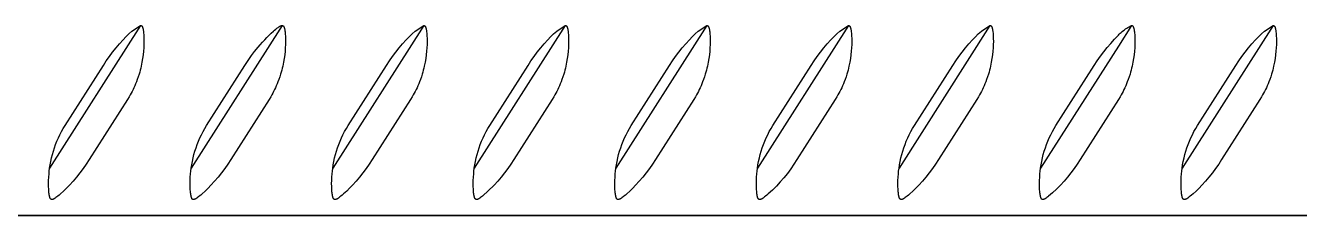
# Model space of a CAD drawing. Header units: millimetres. Extents: x -8 to 1608, y -703 to 404.
# Drawn here: x 495.1 to 594.1, y 185 to 199.8 of the extents above; entities that cross this region are included whole.
import ezdxf

# ---------------------------------------------------------------- set-up
doc = ezdxf.new("R2010")
doc.units = ezdxf.units.MM
doc.layers.add('Blocks', color=7, linetype='Continuous')
doc.layers.add('Blocks$Inner', color=7, linetype='Continuous', lineweight=25, true_color=0x007f00)
doc.layers.add('Blocks$Outline', color=7, linetype='Continuous', lineweight=35, true_color=0xff3f3f)

# ---------------------------------------------------------------- blocks, each defined once
blk = doc.blocks.new('Rebar Coffee Table Front')
at = {"layer": 'Blocks$Inner'}
for points in [[(504.034, 199.774), (504.038, 199.774), (504.042, 199.774), (504.046, 199.774), (504.05, 199.774), (504.054, 199.773), (504.058, 199.773), (504.061, 199.772), (504.065, 199.772), (504.069, 199.771), (504.072, 199.77), (504.076, 199.769), (504.08, 199.768), (504.083, 199.767), (504.087, 199.765), (504.09, 199.764), (504.093, 199.762), (504.095, 199.762), (504.097, 199.761), (504.1, 199.759), (504.104, 199.757), (504.107, 199.755), (504.11, 199.753), (504.113, 199.75), (504.116, 199.748), (504.119, 199.746), (504.122, 199.743), (504.125, 199.74), (504.128, 199.738), (504.131, 199.735), (504.133, 199.732), (504.136, 199.729), (504.138, 199.726), (504.141, 199.723), (504.144, 199.719), (504.147, 199.715), (504.15, 199.711), (504.153, 199.707), (504.156, 199.703), (504.158, 199.699), (504.161, 199.695), (504.163, 199.69), (504.168, 199.682), (504.173, 199.673), (504.177, 199.664), (504.181, 199.654), (504.186, 199.642), (504.191, 199.629), (504.196, 199.616), (504.2, 199.603), (504.208, 199.577), (504.215, 199.55), (504.226, 199.507), (504.235, 199.462), (504.243, 199.417), (504.25, 199.371), (504.263, 199.278), (504.273, 199.183), (504.282, 199.08), (504.289, 198.975), (504.297, 198.757), (504.299, 198.53), (504.294, 198.294), (504.282, 198.04), (504.262, 197.774), (504.232, 197.492), (504.193, 197.212), (504.142, 196.913), (504.081, 196.616), (504.045, 196.461), (504.006, 196.307), (503.964, 196.154), (503.919, 196.001), (503.852, 195.788), (503.778, 195.577), (503.707, 195.387), (503.646, 195.237), (503.583, 195.088), (503.516, 194.941), (503.446, 194.795), (503.376, 194.655), (503.303, 194.517), (503.227, 194.38), (503.148, 194.245), (503.015, 194.029), (500.04, 189.358), (499.81, 189.006), (499.57, 188.662), (499.318, 188.325), (499.057, 187.996), (498.786, 187.675), (498.504, 187.362), (498.282, 187.131), (498.052, 186.907), (497.814, 186.69), (497.706, 186.597), (497.595, 186.507), (497.528, 186.456), (497.46, 186.406), (497.406, 186.369), (497.379, 186.351), (497.351, 186.334), (497.328, 186.321), (497.305, 186.308), (497.281, 186.296), (497.269, 186.29), (497.257, 186.285), (497.248, 186.281), (497.239, 186.277), (497.23, 186.273), (497.22, 186.27), (497.211, 186.267), (497.202, 186.264), (497.192, 186.262), (497.187, 186.261), (497.182, 186.26), (497.175, 186.258), (497.168, 186.257), (497.164, 186.257), (497.16, 186.256), (497.156, 186.256), (497.153, 186.256), (497.149, 186.256), (497.145, 186.256), (497.141, 186.256), (497.138, 186.256), (497.134, 186.256), (497.13, 186.256), (497.126, 186.257), (497.123, 186.257), (497.119, 186.258), (497.116, 186.258), (497.113, 186.259), (497.11, 186.26), (497.107, 186.261), (497.103, 186.262), (497.1, 186.263), (497.097, 186.264), (497.094, 186.265), (497.091, 186.267), (497.088, 186.268), (497.085, 186.269), (497.082, 186.271), (497.079, 186.273), (497.076, 186.274), (497.074, 186.276), (497.071, 186.278), (497.068, 186.28), (497.065, 186.283), (497.062, 186.285), (497.059, 186.287), (497.056, 186.29), (497.054, 186.293), (497.051, 186.295), (497.048, 186.298), (497.046, 186.301), (497.044, 186.304), (497.041, 186.306), (497.039, 186.309), (497.037, 186.312), (497.032, 186.318), (497.029, 186.322), (497.027, 186.326), (497.024, 186.33), (497.022, 186.334), (497.017, 186.342), (497.013, 186.351), (497.009, 186.359), (497.005, 186.367), (497.001, 186.376), (496.997, 186.385), (496.993, 186.396), (496.988, 186.408), (496.984, 186.42), (496.98, 186.432), (496.973, 186.456), (496.967, 186.48), (496.96, 186.507), (496.954, 186.535), (496.939, 186.612), (496.927, 186.69), (496.917, 186.769), (496.909, 186.847), (496.893, 187.055), (496.885, 187.273), (496.883, 187.5), (496.888, 187.736), (496.9, 187.996), (496.92, 188.255), (496.942, 188.469), (496.969, 188.682)], [(515.034, 199.774), (507.969, 188.682), (508.009, 188.953), (508.058, 189.222), (508.116, 189.489), (508.182, 189.755), (508.258, 190.018), (508.342, 190.278), (508.435, 190.535), (508.536, 190.789), (508.646, 191.04), (508.764, 191.287), (508.89, 191.529), (509.025, 191.768), (509.167, 192.001), (512.142, 196.672), (512.349, 196.989), (512.505, 197.216), (512.665, 197.44), (512.895, 197.746), (513.162, 198.081), (513.334, 198.284), (513.504, 198.478), (513.678, 198.668), (513.844, 198.842), (514.014, 199.012), (514.189, 199.178), (514.368, 199.34), (514.454, 199.414), (514.541, 199.486), (514.631, 199.556), (514.722, 199.624), (514.771, 199.658), (514.795, 199.673), (514.819, 199.689), (514.84, 199.701), (514.861, 199.713), (514.883, 199.725), (514.905, 199.736), (514.922, 199.744), (514.931, 199.748), (514.94, 199.751), (514.948, 199.755), (514.957, 199.758), (514.966, 199.761), (514.976, 199.764), (514.983, 199.766), (514.99, 199.768), (514.997, 199.77), (515.005, 199.771), (515.012, 199.772), (515.016, 199.773), (515.019, 199.773), (515.023, 199.774), (515.027, 199.774), (515.03, 199.774), (515.034, 199.774), (515.038, 199.774), (515.042, 199.774), (515.046, 199.774), (515.05, 199.774), (515.054, 199.773), (515.058, 199.773), (515.061, 199.772), (515.065, 199.772), (515.069, 199.771), (515.072, 199.77), (515.076, 199.769), (515.08, 199.768), (515.083, 199.767), (515.087, 199.765), (515.09, 199.764), (515.093, 199.762), (515.095, 199.762), (515.097, 199.761), (515.1, 199.759), (515.104, 199.757), (515.107, 199.755), (515.11, 199.753), (515.113, 199.75), (515.116, 199.748), (515.119, 199.746), (515.122, 199.743), (515.125, 199.74), (515.128, 199.738), (515.131, 199.735), (515.133, 199.732), (515.136, 199.729), (515.138, 199.726), (515.141, 199.723), (515.144, 199.719), (515.147, 199.715), (515.15, 199.711), (515.153, 199.707), (515.156, 199.703), (515.158, 199.699), (515.161, 199.695), (515.163, 199.69), (515.168, 199.682), (515.173, 199.673), (515.177, 199.664), (515.181, 199.654), (515.186, 199.642), (515.191, 199.629), (515.196, 199.616), (515.2, 199.603), (515.208, 199.577), (515.215, 199.55), (515.226, 199.507), (515.235, 199.462), (515.243, 199.417), (515.25, 199.371), (515.263, 199.278), (515.273, 199.183), (515.282, 199.08), (515.289, 198.975), (515.297, 198.757), (515.299, 198.53), (515.294, 198.294), (515.282, 198.04), (515.262, 197.774), (515.232, 197.492), (515.193, 197.212), (515.142, 196.913), (515.081, 196.616), (515.045, 196.461), (515.006, 196.307), (514.964, 196.154), (514.919, 196.001), (514.852, 195.788), (514.778, 195.577), (514.707, 195.387), (514.646, 195.237), (514.583, 195.088), (514.516, 194.941), (514.446, 194.795), (514.376, 194.655), (514.303, 194.517), (514.227, 194.38), (514.148, 194.245), (514.015, 194.029), (511.04, 189.358), (510.81, 189.006), (510.57, 188.662), (510.318, 188.325), (510.057, 187.996), (509.786, 187.675), (509.504, 187.362), (509.282, 187.131), (509.052, 186.907), (508.814, 186.69), (508.706, 186.597), (508.595, 186.507), (508.528, 186.456), (508.46, 186.406), (508.406, 186.369), (508.379, 186.351), (508.351, 186.334), (508.328, 186.321), (508.305, 186.308), (508.281, 186.296), (508.269, 186.29), (508.257, 186.285), (508.248, 186.281), (508.239, 186.277), (508.23, 186.273), (508.22, 186.27), (508.211, 186.267), (508.202, 186.264), (508.192, 186.262), (508.187, 186.261), (508.182, 186.26), (508.175, 186.258), (508.168, 186.257), (508.164, 186.257), (508.16, 186.256), (508.156, 186.256), (508.153, 186.256), (508.149, 186.256), (508.145, 186.256), (508.141, 186.256), (508.138, 186.256), (508.134, 186.256), (508.13, 186.256), (508.126, 186.257), (508.123, 186.257), (508.119, 186.258), (508.116, 186.258), (508.113, 186.259), (508.11, 186.26), (508.107, 186.261), (508.103, 186.262), (508.1, 186.263), (508.097, 186.264), (508.094, 186.265), (508.091, 186.267), (508.088, 186.268), (508.085, 186.269), (508.082, 186.271), (508.079, 186.273), (508.076, 186.274), (508.074, 186.276), (508.071, 186.278), (508.068, 186.28), (508.065, 186.283), (508.062, 186.285), (508.059, 186.287), (508.056, 186.29), (508.054, 186.293), (508.051, 186.295), (508.048, 186.298), (508.046, 186.301), (508.044, 186.304), (508.041, 186.306), (508.039, 186.309), (508.037, 186.312), (508.032, 186.318), (508.029, 186.322), (508.027, 186.326), (508.024, 186.33), (508.022, 186.334), (508.017, 186.342), (508.013, 186.351), (508.009, 186.359), (508.005, 186.367), (508.001, 186.376), (507.997, 186.385), (507.993, 186.396), (507.988, 186.408), (507.984, 186.42), (507.98, 186.432), (507.973, 186.456), (507.967, 186.48), (507.96, 186.507), (507.954, 186.535), (507.939, 186.612), (507.927, 186.69), (507.917, 186.769), (507.909, 186.847), (507.893, 187.055), (507.885, 187.273), (507.883, 187.5), (507.888, 187.736), (507.9, 187.996), (507.92, 188.255), (507.942, 188.469), (507.969, 188.682)], [(526.034, 199.774), (526.038, 199.774), (526.042, 199.774), (526.046, 199.774), (526.05, 199.774), (526.054, 199.773), (526.058, 199.773), (526.061, 199.772), (526.065, 199.772), (526.069, 199.771), (526.072, 199.77), (526.076, 199.769), (526.08, 199.768), (526.083, 199.767), (526.087, 199.765), (526.09, 199.764), (526.093, 199.762), (526.095, 199.762), (526.097, 199.761), (526.1, 199.759), (526.104, 199.757), (526.107, 199.755), (526.11, 199.753), (526.113, 199.75), (526.116, 199.748), (526.119, 199.746), (526.122, 199.743), (526.125, 199.74), (526.128, 199.738), (526.131, 199.735), (526.133, 199.732), (526.136, 199.729), (526.138, 199.726), (526.141, 199.723), (526.144, 199.719), (526.147, 199.715), (526.15, 199.711), (526.153, 199.707), (526.156, 199.703), (526.158, 199.699), (526.161, 199.695), (526.163, 199.69), (526.168, 199.682), (526.173, 199.673), (526.177, 199.664), (526.181, 199.654), (526.186, 199.642), (526.191, 199.629), (526.196, 199.616), (526.2, 199.603), (526.208, 199.577), (526.215, 199.55), (526.226, 199.507), (526.235, 199.462), (526.243, 199.417), (526.25, 199.371), (526.263, 199.278), (526.273, 199.183), (526.282, 199.08), (526.289, 198.975), (526.297, 198.757), (526.299, 198.53), (526.294, 198.294), (526.282, 198.04), (526.262, 197.774), (526.232, 197.492), (526.193, 197.212), (526.142, 196.913), (526.081, 196.616), (526.045, 196.461), (526.006, 196.307), (525.964, 196.154), (525.919, 196.001), (525.852, 195.788), (525.778, 195.577), (525.707, 195.387), (525.646, 195.237), (525.583, 195.088), (525.516, 194.941), (525.446, 194.795), (525.376, 194.655), (525.303, 194.517), (525.227, 194.38), (525.148, 194.245), (525.015, 194.029), (522.04, 189.358), (521.81, 189.006), (521.57, 188.662), (521.318, 188.325), (521.057, 187.996), (520.786, 187.675), (520.504, 187.362), (520.282, 187.131), (520.052, 186.907), (519.814, 186.69), (519.706, 186.597), (519.595, 186.507), (519.528, 186.456), (519.46, 186.406), (519.406, 186.369), (519.379, 186.351), (519.351, 186.334), (519.328, 186.321), (519.305, 186.308), (519.281, 186.296), (519.269, 186.29), (519.257, 186.285), (519.248, 186.281), (519.239, 186.277), (519.23, 186.273), (519.22, 186.27), (519.211, 186.267), (519.202, 186.264), (519.192, 186.262), (519.187, 186.261), (519.182, 186.26), (519.175, 186.258), (519.168, 186.257), (519.164, 186.257), (519.16, 186.256), (519.156, 186.256), (519.153, 186.256), (519.149, 186.256), (519.145, 186.256), (519.141, 186.256), (519.138, 186.256), (519.134, 186.256), (519.13, 186.256), (519.126, 186.257), (519.123, 186.257), (519.119, 186.258), (519.116, 186.258), (519.113, 186.259), (519.11, 186.26), (519.107, 186.261), (519.103, 186.262), (519.1, 186.263), (519.097, 186.264), (519.094, 186.265), (519.091, 186.267), (519.088, 186.268), (519.085, 186.269), (519.082, 186.271), (519.079, 186.273), (519.076, 186.274), (519.074, 186.276), (519.071, 186.278), (519.068, 186.28), (519.065, 186.283), (519.062, 186.285), (519.059, 186.287), (519.056, 186.29), (519.054, 186.293), (519.051, 186.295), (519.048, 186.298), (519.046, 186.301), (519.044, 186.304), (519.041, 186.306), (519.039, 186.309), (519.037, 186.312), (519.032, 186.318), (519.029, 186.322), (519.027, 186.326), (519.024, 186.33), (519.022, 186.334), (519.017, 186.342), (519.013, 186.351), (519.009, 186.359), (519.005, 186.367), (519.001, 186.376), (518.997, 186.385), (518.993, 186.396), (518.988, 186.408), (518.984, 186.42), (518.98, 186.432), (518.973, 186.456), (518.967, 186.48), (518.96, 186.507), (518.954, 186.535), (518.939, 186.612), (518.927, 186.69), (518.917, 186.769), (518.909, 186.847), (518.893, 187.055), (518.885, 187.273), (518.883, 187.5), (518.888, 187.736), (518.9, 187.996), (518.92, 188.255), (518.942, 188.469), (518.969, 188.682)], [(537.034, 199.774), (537.038, 199.774), (537.042, 199.774), (537.046, 199.774), (537.05, 199.774), (537.054, 199.773), (537.058, 199.773), (537.061, 199.772), (537.065, 199.772), (537.069, 199.771), (537.072, 199.77), (537.076, 199.769), (537.08, 199.768), (537.083, 199.767), (537.087, 199.765), (537.09, 199.764), (537.093, 199.762), (537.095, 199.762), (537.097, 199.761), (537.1, 199.759), (537.104, 199.757), (537.107, 199.755), (537.11, 199.753), (537.113, 199.75), (537.116, 199.748), (537.119, 199.746), (537.122, 199.743), (537.125, 199.74), (537.128, 199.738), (537.131, 199.735), (537.133, 199.732), (537.136, 199.729), (537.138, 199.726), (537.141, 199.723), (537.144, 199.719), (537.147, 199.715), (537.15, 199.711), (537.153, 199.707), (537.156, 199.703), (537.158, 199.699), (537.161, 199.695), (537.163, 199.69), (537.168, 199.682), (537.173, 199.673), (537.177, 199.664), (537.181, 199.654), (537.186, 199.642), (537.191, 199.629), (537.196, 199.616), (537.2, 199.603), (537.208, 199.577), (537.215, 199.55), (537.226, 199.507), (537.235, 199.462), (537.243, 199.417), (537.25, 199.371), (537.263, 199.278), (537.273, 199.183), (537.282, 199.08), (537.289, 198.975), (537.297, 198.757), (537.299, 198.53), (537.294, 198.294), (537.282, 198.04), (537.262, 197.774), (537.232, 197.492), (537.193, 197.212), (537.142, 196.913), (537.081, 196.616), (537.045, 196.461), (537.006, 196.307), (536.964, 196.154), (536.919, 196.001), (536.852, 195.788), (536.778, 195.577), (536.707, 195.387), (536.646, 195.237), (536.583, 195.088), (536.516, 194.941), (536.446, 194.795), (536.376, 194.655), (536.303, 194.517), (536.227, 194.38), (536.148, 194.245), (536.015, 194.029), (533.04, 189.358), (532.81, 189.006), (532.57, 188.662), (532.318, 188.325), (532.057, 187.996), (531.786, 187.675), (531.504, 187.362), (530.595, 186.507), (530.528, 186.456), (530.46, 186.406), (530.406, 186.369), (530.379, 186.351), (530.351, 186.334), (530.328, 186.321), (530.305, 186.308), (530.281, 186.296), (530.269, 186.29), (530.257, 186.285), (530.248, 186.281), (530.239, 186.277), (530.23, 186.273), (530.22, 186.27), (530.211, 186.267), (530.202, 186.264), (530.192, 186.262), (530.187, 186.261), (530.182, 186.26), (530.175, 186.258), (530.168, 186.257), (530.164, 186.257), (530.16, 186.256), (530.156, 186.256), (530.153, 186.256), (530.149, 186.256), (530.145, 186.256), (530.141, 186.256), (530.138, 186.256), (530.134, 186.256), (530.13, 186.256), (530.126, 186.257), (530.123, 186.257), (530.119, 186.258), (530.116, 186.258), (530.113, 186.259), (530.11, 186.26), (530.107, 186.261), (530.103, 186.262), (530.1, 186.263), (530.097, 186.264), (530.094, 186.265), (530.091, 186.267), (530.088, 186.268), (530.085, 186.269), (530.082, 186.271), (530.079, 186.273), (530.076, 186.274), (530.074, 186.276), (530.071, 186.278), (530.068, 186.28), (530.065, 186.283), (530.062, 186.285), (530.059, 186.287), (530.056, 186.29), (530.054, 186.293), (530.051, 186.295), (530.048, 186.298), (530.046, 186.301), (530.044, 186.304), (530.041, 186.306), (530.039, 186.309), (530.037, 186.312), (530.032, 186.318), (530.029, 186.322), (530.027, 186.326), (530.024, 186.33), (530.022, 186.334), (530.017, 186.342), (530.013, 186.351), (530.009, 186.359), (530.005, 186.367), (530.001, 186.376), (529.997, 186.385), (529.993, 186.396), (529.988, 186.408), (529.984, 186.42), (529.98, 186.432), (529.973, 186.456), (529.967, 186.48), (529.96, 186.507), (529.954, 186.535), (529.939, 186.612), (529.927, 186.69), (529.917, 186.769), (529.909, 186.847), (529.893, 187.055), (529.885, 187.273), (529.883, 187.5), (529.888, 187.736), (529.9, 187.996), (529.92, 188.255), (529.942, 188.469), (529.969, 188.682)], [(548.034, 199.774), (548.038, 199.774), (548.042, 199.774), (548.046, 199.774), (548.05, 199.774), (548.054, 199.773), (548.058, 199.773), (548.061, 199.772), (548.065, 199.772), (548.069, 199.771), (548.072, 199.77), (548.076, 199.769), (548.08, 199.768), (548.083, 199.767), (548.087, 199.765), (548.09, 199.764), (548.093, 199.762), (548.095, 199.762), (548.097, 199.761), (548.1, 199.759), (548.104, 199.757), (548.107, 199.755), (548.11, 199.753), (548.113, 199.75), (548.116, 199.748), (548.119, 199.746), (548.122, 199.743), (548.125, 199.74), (548.128, 199.738), (548.131, 199.735), (548.133, 199.732), (548.136, 199.729), (548.138, 199.726), (548.141, 199.723), (548.144, 199.719), (548.147, 199.715), (548.15, 199.711), (548.153, 199.707), (548.156, 199.703), (548.158, 199.699), (548.161, 199.695), (548.163, 199.69), (548.168, 199.682), (548.173, 199.673), (548.177, 199.664), (548.181, 199.654), (548.186, 199.642), (548.191, 199.629), (548.196, 199.616), (548.2, 199.603), (548.208, 199.577), (548.215, 199.55), (548.226, 199.507), (548.235, 199.462), (548.243, 199.417), (548.25, 199.371), (548.263, 199.278), (548.273, 199.183), (548.282, 199.08), (548.289, 198.975), (548.297, 198.757), (548.299, 198.53), (548.294, 198.294), (548.282, 198.04), (548.262, 197.774), (548.232, 197.492), (548.193, 197.212), (548.142, 196.913), (548.081, 196.616), (548.045, 196.461), (548.006, 196.307), (547.964, 196.154), (547.919, 196.001), (547.852, 195.788), (547.778, 195.577), (547.707, 195.387), (547.646, 195.237), (547.583, 195.088), (547.516, 194.941), (547.446, 194.795), (547.376, 194.655), (547.303, 194.517), (547.227, 194.38), (547.148, 194.245), (547.015, 194.029), (544.04, 189.358), (543.81, 189.006), (543.57, 188.662), (543.318, 188.325), (543.057, 187.996), (542.786, 187.675), (542.504, 187.362), (542.282, 187.131), (542.052, 186.907), (541.814, 186.69), (541.706, 186.597), (541.595, 186.507), (541.528, 186.456), (541.46, 186.406), (541.406, 186.369), (541.379, 186.351), (541.351, 186.334), (541.328, 186.321), (541.305, 186.308), (541.281, 186.296), (541.269, 186.29), (541.257, 186.285), (541.248, 186.281), (541.239, 186.277), (541.23, 186.273), (541.22, 186.27), (541.211, 186.267), (541.202, 186.264), (541.192, 186.262), (541.187, 186.261), (541.182, 186.26), (541.175, 186.258), (541.168, 186.257), (541.164, 186.257), (541.16, 186.256), (541.156, 186.256), (541.153, 186.256), (541.149, 186.256), (541.145, 186.256), (541.141, 186.256), (541.138, 186.256), (541.134, 186.256), (541.13, 186.256), (541.126, 186.257), (541.123, 186.257), (541.119, 186.258), (541.116, 186.258), (541.113, 186.259), (541.11, 186.26), (541.107, 186.261), (541.103, 186.262), (541.1, 186.263), (541.097, 186.264), (541.094, 186.265), (541.091, 186.267), (541.088, 186.268), (541.085, 186.269), (541.082, 186.271), (541.079, 186.273), (541.076, 186.274), (541.074, 186.276), (541.071, 186.278), (541.068, 186.28), (541.065, 186.283), (541.062, 186.285), (541.059, 186.287), (541.056, 186.29), (541.054, 186.293), (541.051, 186.295), (541.048, 186.298), (541.046, 186.301), (541.044, 186.304), (541.041, 186.306), (541.039, 186.309), (541.037, 186.312), (541.032, 186.318), (541.029, 186.322), (541.027, 186.326), (541.024, 186.33), (541.022, 186.334), (541.017, 186.342), (541.013, 186.351), (541.009, 186.359), (541.005, 186.367), (541.001, 186.376), (540.997, 186.385), (540.993, 186.396), (540.988, 186.408), (540.984, 186.42), (540.98, 186.432), (540.973, 186.456), (540.967, 186.48), (540.96, 186.507), (540.954, 186.535), (540.939, 186.612), (540.927, 186.69), (540.917, 186.769), (540.909, 186.847), (540.893, 187.055), (540.885, 187.273), (540.883, 187.5), (540.888, 187.736), (540.9, 187.996), (540.92, 188.255), (540.942, 188.469), (540.969, 188.682)], [(559.034, 199.774), (551.969, 188.682), (552.009, 188.953), (552.058, 189.222), (552.116, 189.489), (552.182, 189.755), (552.258, 190.018), (552.342, 190.278), (552.435, 190.535), (552.536, 190.789), (552.646, 191.04), (552.764, 191.287), (552.89, 191.529), (553.025, 191.768), (553.167, 192.001), (556.142, 196.672), (556.372, 197.024), (556.612, 197.368), (556.864, 197.705), (557.125, 198.034), (557.396, 198.355), (557.678, 198.668), (557.9, 198.899), (558.13, 199.123), (558.368, 199.34), (559.034, 199.774), (559.038, 199.774), (559.042, 199.774), (559.046, 199.774), (559.05, 199.774), (559.054, 199.773), (559.058, 199.773), (559.061, 199.772), (559.065, 199.772), (559.069, 199.771), (559.072, 199.77), (559.076, 199.769), (559.08, 199.768), (559.083, 199.767), (559.087, 199.765), (559.09, 199.764), (559.093, 199.762), (559.095, 199.762), (559.097, 199.761), (559.1, 199.759), (559.104, 199.757), (559.107, 199.755), (559.11, 199.753), (559.113, 199.75), (559.116, 199.748), (559.119, 199.746), (559.122, 199.743), (559.125, 199.74), (559.128, 199.738), (559.131, 199.735), (559.133, 199.732), (559.136, 199.729), (559.138, 199.726), (559.141, 199.723), (559.144, 199.719), (559.147, 199.715), (559.15, 199.711), (559.153, 199.707), (559.156, 199.703), (559.158, 199.699), (559.161, 199.695), (559.163, 199.69), (559.168, 199.682), (559.173, 199.673), (559.177, 199.664), (559.181, 199.654), (559.186, 199.642), (559.191, 199.629), (559.196, 199.616), (559.2, 199.603), (559.208, 199.577), (559.215, 199.55), (559.226, 199.507), (559.235, 199.462), (559.243, 199.417), (559.25, 199.371), (559.263, 199.278), (559.273, 199.183), (559.282, 199.08), (559.289, 198.975), (559.297, 198.757), (559.299, 198.53), (559.294, 198.294), (559.282, 198.04), (559.262, 197.774), (559.232, 197.492), (559.193, 197.212), (559.142, 196.913), (559.081, 196.616), (559.045, 196.461), (559.006, 196.307), (558.964, 196.154), (558.919, 196.001), (558.852, 195.788), (558.778, 195.577), (558.707, 195.387), (558.646, 195.237), (558.583, 195.088), (558.516, 194.941), (558.446, 194.795), (558.376, 194.655), (558.303, 194.517), (558.227, 194.38), (558.148, 194.245), (558.015, 194.029), (555.04, 189.358), (554.803, 188.992), (554.553, 188.635), (554.292, 188.287), (554.019, 187.948), (553.734, 187.618), (553.438, 187.298), (553.131, 186.989), (552.814, 186.69), (552.706, 186.597), (552.595, 186.507), (552.528, 186.456), (552.46, 186.406), (552.406, 186.369), (552.379, 186.351), (552.351, 186.334), (552.328, 186.321), (552.305, 186.308), (552.281, 186.296), (552.269, 186.29), (552.257, 186.285), (552.248, 186.281), (552.239, 186.277), (552.23, 186.273), (552.22, 186.27), (552.211, 186.267), (552.202, 186.264), (552.192, 186.262), (552.187, 186.261), (552.182, 186.26), (552.175, 186.258), (552.168, 186.257), (552.164, 186.257), (552.16, 186.256), (552.156, 186.256), (552.153, 186.256), (552.149, 186.256), (552.145, 186.256), (552.141, 186.256), (552.138, 186.256), (552.134, 186.256), (552.13, 186.256), (552.126, 186.257), (552.123, 186.257), (552.119, 186.258), (552.116, 186.258), (552.113, 186.259), (552.11, 186.26), (552.107, 186.261), (552.103, 186.262), (552.1, 186.263), (552.097, 186.264), (552.094, 186.265), (552.091, 186.267), (552.088, 186.268), (552.085, 186.269), (552.082, 186.271), (552.079, 186.273), (552.076, 186.274), (552.074, 186.276), (552.071, 186.278), (552.068, 186.28), (552.065, 186.283), (552.062, 186.285), (552.059, 186.287), (552.056, 186.29), (552.054, 186.293), (552.051, 186.295), (552.048, 186.298), (552.046, 186.301), (552.044, 186.304), (552.041, 186.306), (552.039, 186.309), (552.037, 186.312), (552.032, 186.318), (552.029, 186.322), (552.027, 186.326), (552.024, 186.33), (552.022, 186.334), (552.017, 186.342), (552.013, 186.351), (552.009, 186.359), (552.005, 186.367), (552.001, 186.376), (551.997, 186.385), (551.993, 186.396), (551.988, 186.408), (551.984, 186.42), (551.98, 186.432), (551.973, 186.456), (551.967, 186.48), (551.96, 186.507), (551.954, 186.535), (551.939, 186.612), (551.927, 186.69), (551.917, 186.769), (551.909, 186.847), (551.893, 187.055), (551.885, 187.273), (551.883, 187.5), (551.888, 187.736), (551.9, 187.996), (551.92, 188.255), (551.942, 188.469), (551.969, 188.682)], [(570.034, 199.774), (562.969, 188.682), (563.009, 188.953), (563.058, 189.222), (563.116, 189.489), (563.182, 189.755), (563.258, 190.018), (563.342, 190.278), (563.435, 190.535), (563.536, 190.789), (563.646, 191.04), (563.764, 191.287), (563.89, 191.529), (564.025, 191.768), (564.167, 192.001), (567.142, 196.672), (567.372, 197.024), (567.612, 197.368), (567.864, 197.705), (568.125, 198.034), (568.396, 198.355), (568.678, 198.668), (568.9, 198.899), (569.13, 199.123), (569.368, 199.34), (570.034, 199.774), (570.038, 199.774), (570.042, 199.774), (570.046, 199.774), (570.05, 199.774), (570.054, 199.773), (570.058, 199.773), (570.061, 199.772), (570.065, 199.772), (570.069, 199.771), (570.072, 199.77), (570.076, 199.769), (570.08, 199.768), (570.083, 199.767), (570.087, 199.765), (570.09, 199.764), (570.093, 199.762), (570.095, 199.762), (570.097, 199.761), (570.1, 199.759), (570.104, 199.757), (570.107, 199.755), (570.11, 199.753), (570.113, 199.75), (570.116, 199.748), (570.119, 199.746), (570.122, 199.743), (570.125, 199.74), (570.128, 199.738), (570.131, 199.735), (570.133, 199.732), (570.136, 199.729), (570.138, 199.726), (570.141, 199.723), (570.144, 199.719), (570.147, 199.715), (570.15, 199.711), (570.153, 199.707), (570.156, 199.703), (570.158, 199.699), (570.161, 199.695), (570.163, 199.69), (570.168, 199.682), (570.173, 199.673), (570.177, 199.664), (570.181, 199.654), (570.186, 199.642), (570.191, 199.629), (570.196, 199.616), (570.2, 199.603), (570.208, 199.577), (570.215, 199.55), (570.226, 199.507), (570.235, 199.462), (570.243, 199.417), (570.25, 199.371), (570.263, 199.278), (570.273, 199.183), (570.282, 199.08), (570.289, 198.975), (570.297, 198.757), (570.299, 198.53), (570.294, 198.294), (570.282, 198.04), (570.262, 197.774), (570.232, 197.492), (570.193, 197.212), (570.142, 196.913), (570.081, 196.616), (570.045, 196.461), (570.006, 196.307), (569.964, 196.154), (569.919, 196.001), (569.852, 195.788), (569.778, 195.577), (569.707, 195.387), (569.646, 195.237), (569.583, 195.088), (569.516, 194.941), (569.446, 194.795), (569.376, 194.655), (569.303, 194.517), (569.227, 194.38), (569.148, 194.245), (569.015, 194.029), (566.04, 189.358), (565.81, 189.006), (565.57, 188.662), (565.318, 188.325), (565.057, 187.996), (564.786, 187.675), (564.504, 187.362), (564.282, 187.131), (564.052, 186.907), (563.814, 186.69), (563.706, 186.597), (563.595, 186.507), (563.528, 186.456), (563.46, 186.406), (563.406, 186.369), (563.379, 186.351), (563.351, 186.334), (563.328, 186.321), (563.305, 186.308), (563.281, 186.296), (563.269, 186.29), (563.257, 186.285), (563.248, 186.281), (563.239, 186.277), (563.23, 186.273), (563.22, 186.27), (563.211, 186.267), (563.202, 186.264), (563.192, 186.262), (563.187, 186.261), (563.182, 186.26), (563.175, 186.258), (563.168, 186.257), (563.164, 186.257), (563.16, 186.256), (563.156, 186.256), (563.153, 186.256), (563.149, 186.256), (563.145, 186.256), (563.141, 186.256), (563.138, 186.256), (563.134, 186.256), (563.13, 186.256), (563.126, 186.257), (563.123, 186.257), (563.119, 186.258), (563.116, 186.258), (563.113, 186.259), (563.11, 186.26), (563.107, 186.261), (563.103, 186.262), (563.1, 186.263), (563.097, 186.264), (563.094, 186.265), (563.091, 186.267), (563.088, 186.268), (563.085, 186.269), (563.082, 186.271), (563.079, 186.273), (563.076, 186.274), (563.074, 186.276), (563.071, 186.278), (563.068, 186.28), (563.065, 186.283), (563.062, 186.285), (563.059, 186.287), (563.056, 186.29), (563.054, 186.293), (563.051, 186.295), (563.048, 186.298), (563.046, 186.301), (563.044, 186.304), (563.041, 186.306), (563.039, 186.309), (563.037, 186.312), (563.032, 186.318), (563.029, 186.322), (563.027, 186.326), (563.024, 186.33), (563.022, 186.334), (563.017, 186.342), (563.013, 186.351), (563.009, 186.359), (563.005, 186.367), (563.001, 186.376), (562.997, 186.385), (562.993, 186.396), (562.988, 186.408), (562.984, 186.42), (562.98, 186.432), (562.973, 186.456), (562.967, 186.48), (562.96, 186.507), (562.954, 186.535), (562.939, 186.612), (562.927, 186.69), (562.917, 186.769), (562.909, 186.847), (562.893, 187.055), (562.885, 187.273), (562.883, 187.5), (562.888, 187.736), (562.9, 187.996), (562.92, 188.255), (562.942, 188.469), (562.969, 188.682)], [(581.034, 199.774), (581.038, 199.774), (581.042, 199.774), (581.046, 199.774), (581.05, 199.774), (581.054, 199.773), (581.058, 199.773), (581.061, 199.772), (581.065, 199.772), (581.069, 199.771), (581.072, 199.77), (581.076, 199.769), (581.08, 199.768), (581.083, 199.767), (581.087, 199.765), (581.09, 199.764), (581.093, 199.762), (581.095, 199.762), (581.097, 199.761), (581.1, 199.759), (581.104, 199.757), (581.107, 199.755), (581.11, 199.753), (581.113, 199.75), (581.116, 199.748), (581.119, 199.746), (581.122, 199.743), (581.125, 199.74), (581.128, 199.738), (581.131, 199.735), (581.133, 199.732), (581.136, 199.729), (581.138, 199.726), (581.141, 199.723), (581.144, 199.719), (581.147, 199.715), (581.15, 199.711), (581.153, 199.707), (581.156, 199.703), (581.158, 199.699), (581.161, 199.695), (581.163, 199.69), (581.168, 199.682), (581.173, 199.673), (581.177, 199.664), (581.181, 199.654), (581.186, 199.642), (581.191, 199.629), (581.196, 199.616), (581.2, 199.603), (581.208, 199.577), (581.215, 199.55), (581.226, 199.507), (581.235, 199.462), (581.243, 199.417), (581.25, 199.371), (581.263, 199.278), (581.273, 199.183), (581.282, 199.08), (581.289, 198.975), (581.297, 198.757), (581.299, 198.53), (581.294, 198.294), (581.282, 198.04), (581.262, 197.774), (581.232, 197.492), (581.193, 197.212), (581.142, 196.913), (581.081, 196.616), (581.045, 196.461), (581.006, 196.307), (580.964, 196.154), (580.919, 196.001), (580.852, 195.788), (580.778, 195.577), (580.707, 195.387), (580.646, 195.237), (580.583, 195.088), (580.516, 194.941), (580.446, 194.795), (580.376, 194.655), (580.303, 194.517), (580.227, 194.38), (580.148, 194.245), (580.015, 194.028), (577.04, 189.358), (576.813, 189.006), (576.574, 188.661), (576.324, 188.326), (576.062, 187.999), (575.79, 187.681), (575.506, 187.372), (575.212, 187.073), (574.908, 186.785), (574.595, 186.507), (574.528, 186.456), (574.46, 186.406), (574.406, 186.369), (574.379, 186.351), (574.351, 186.334), (574.328, 186.321), (574.305, 186.308), (574.281, 186.296), (574.269, 186.29), (574.257, 186.285), (574.248, 186.281), (574.239, 186.277), (574.23, 186.273), (574.22, 186.27), (574.211, 186.267), (574.202, 186.264), (574.192, 186.262), (574.187, 186.261), (574.182, 186.26), (574.175, 186.258), (574.168, 186.257), (574.164, 186.257), (574.16, 186.256), (574.156, 186.256), (574.153, 186.256), (574.149, 186.256), (574.145, 186.256), (574.141, 186.256), (574.138, 186.256), (574.134, 186.256), (574.13, 186.256), (574.126, 186.257), (574.123, 186.257), (574.119, 186.258), (574.116, 186.258), (574.113, 186.259), (574.11, 186.26), (574.107, 186.261), (574.103, 186.262), (574.1, 186.263), (574.097, 186.264), (574.094, 186.265), (574.091, 186.267), (574.088, 186.268), (574.085, 186.269), (574.082, 186.271), (574.079, 186.273), (574.076, 186.274), (574.074, 186.276), (574.071, 186.278), (574.068, 186.28), (574.065, 186.283), (574.062, 186.285), (574.059, 186.287), (574.056, 186.29), (574.054, 186.293), (574.051, 186.295), (574.048, 186.298), (574.046, 186.301), (574.044, 186.304), (574.041, 186.306), (574.039, 186.309), (574.037, 186.312), (574.032, 186.318), (574.029, 186.322), (574.027, 186.326), (574.024, 186.33), (574.022, 186.334), (574.017, 186.342), (574.013, 186.351), (574.009, 186.359), (574.005, 186.367), (574.001, 186.376), (573.997, 186.385), (573.993, 186.396), (573.988, 186.408), (573.984, 186.42), (573.98, 186.432), (573.973, 186.456), (573.967, 186.48), (573.96, 186.507), (573.954, 186.535), (573.939, 186.612), (573.927, 186.69), (573.917, 186.769), (573.909, 186.847), (573.893, 187.055), (573.885, 187.273), (573.883, 187.5), (573.888, 187.736), (573.9, 187.996), (573.92, 188.255), (573.942, 188.469), (573.969, 188.682), (574.009, 188.953), (574.058, 189.222), (574.116, 189.489), (574.182, 189.755), (574.258, 190.018), (574.342, 190.278), (574.435, 190.535), (574.536, 190.789), (574.646, 191.04), (574.764, 191.287), (574.89, 191.529), (575.025, 191.768), (575.167, 192.001), (578.142, 196.672), (578.376, 197.031), (578.622, 197.383), (578.879, 197.727), (579.147, 198.062), (579.426, 198.388), (579.715, 198.705), (580.015, 199.013), (580.088, 199.09), (580.163, 199.166), (580.241, 199.239), (580.321, 199.31), (580.403, 199.377), (580.488, 199.443), (580.574, 199.505), (580.663, 199.565), (580.753, 199.622), (580.845, 199.676), (580.939, 199.726), (581.034, 199.774), (580.015, 198.174), (573.969, 188.682)], [(592.034, 199.774), (592.038, 199.774), (592.042, 199.774), (592.046, 199.774), (592.05, 199.774), (592.054, 199.773), (592.058, 199.773), (592.061, 199.772), (592.065, 199.772), (592.069, 199.771), (592.072, 199.77), (592.076, 199.769), (592.08, 199.768), (592.083, 199.767), (592.087, 199.765), (592.09, 199.764), (592.093, 199.762), (592.095, 199.762), (592.097, 199.761), (592.1, 199.759), (592.104, 199.757), (592.107, 199.755), (592.11, 199.753), (592.113, 199.75), (592.116, 199.748), (592.119, 199.746), (592.122, 199.743), (592.125, 199.74), (592.128, 199.738), (592.131, 199.735), (592.133, 199.732), (592.136, 199.729), (592.138, 199.726), (592.141, 199.723), (592.144, 199.719), (592.147, 199.715), (592.15, 199.711), (592.153, 199.707), (592.156, 199.703), (592.158, 199.699), (592.161, 199.695), (592.163, 199.69), (592.168, 199.682), (592.173, 199.673), (592.177, 199.664), (592.181, 199.654), (592.186, 199.642), (592.191, 199.629), (592.196, 199.616), (592.2, 199.603), (592.208, 199.577), (592.215, 199.55), (592.226, 199.507), (592.235, 199.462), (592.243, 199.417), (592.25, 199.371), (592.263, 199.278), (592.273, 199.183), (592.282, 199.08), (592.289, 198.975), (592.297, 198.757), (592.299, 198.53), (592.294, 198.294), (592.282, 198.04), (592.262, 197.774), (592.232, 197.492), (592.193, 197.212), (592.142, 196.913), (592.081, 196.616), (592.045, 196.461), (592.006, 196.307), (591.964, 196.154), (591.919, 196.001), (591.852, 195.788), (591.778, 195.577), (591.707, 195.387), (591.646, 195.237), (591.583, 195.088), (591.516, 194.941), (591.446, 194.795), (591.376, 194.655), (591.303, 194.517), (591.227, 194.38), (591.148, 194.245), (591.015, 194.029), (588.04, 189.358), (587.81, 189.006), (587.57, 188.662), (587.318, 188.325), (587.057, 187.996), (586.786, 187.675), (586.504, 187.362), (586.282, 187.131), (586.052, 186.907), (585.814, 186.69), (585.706, 186.597), (585.595, 186.507), (585.528, 186.456), (585.46, 186.406), (585.406, 186.369), (585.379, 186.351), (585.351, 186.334), (585.328, 186.321), (585.305, 186.308), (585.281, 186.296), (585.269, 186.29), (585.257, 186.285), (585.248, 186.281), (585.239, 186.277), (585.23, 186.273), (585.22, 186.27), (585.211, 186.267), (585.202, 186.264), (585.192, 186.262), (585.187, 186.261), (585.182, 186.26), (585.175, 186.258), (585.168, 186.257), (585.164, 186.257), (585.16, 186.256), (585.156, 186.256), (585.153, 186.256), (585.149, 186.256), (585.145, 186.256), (585.141, 186.256), (585.138, 186.256), (585.134, 186.256), (585.13, 186.256), (585.126, 186.257), (585.123, 186.257), (585.119, 186.258), (585.116, 186.258), (585.113, 186.259), (585.11, 186.26), (585.107, 186.261), (585.103, 186.262), (585.1, 186.263), (585.097, 186.264), (585.094, 186.265), (585.091, 186.267), (585.088, 186.268), (585.085, 186.269), (585.082, 186.271), (585.079, 186.273), (585.076, 186.274), (585.074, 186.276), (585.071, 186.278), (585.068, 186.28), (585.065, 186.283), (585.062, 186.285), (585.059, 186.287), (585.056, 186.29), (585.054, 186.293), (585.051, 186.295), (585.048, 186.298), (585.046, 186.301), (585.044, 186.304), (585.041, 186.306), (585.039, 186.309), (585.037, 186.312), (585.032, 186.318), (585.029, 186.322), (585.027, 186.326), (585.024, 186.33), (585.022, 186.334), (585.017, 186.342), (585.013, 186.351), (585.009, 186.359), (585.005, 186.367), (585.001, 186.376), (584.997, 186.385), (584.993, 186.396), (584.988, 186.408), (584.984, 186.42), (584.98, 186.432), (584.973, 186.456), (584.967, 186.48), (584.96, 186.507), (584.954, 186.535), (584.939, 186.612), (584.927, 186.69), (584.917, 186.769), (584.909, 186.847), (584.893, 187.055), (584.885, 187.273), (584.883, 187.5), (584.888, 187.736), (584.9, 187.996), (584.92, 188.255), (584.942, 188.469), (584.969, 188.682)], [(59.552, 185.015), (162.015, 185.015), (170.181, 185.015), (177.071, 185.015), (181.181, 185.015), (192.181, 185.015), (232.071, 185.015), (236.181, 185.015), (247.181, 185.015), (287.071, 185.015), (404.015, 185.015), (580.015, 185.015), (724.738, 185.015)]]:
    blk.add_lwpolyline(points, dxfattribs=at)
for points in [[(501.142, 196.672), (501.372, 197.024), (501.612, 197.368), (501.864, 197.705), (502.125, 198.034), (502.396, 198.355), (502.678, 198.668), (502.9, 198.899), (503.13, 199.123), (503.368, 199.34), (504.034, 199.774), (496.969, 188.682), (497.009, 188.953), (497.058, 189.222), (497.116, 189.489), (497.182, 189.755), (497.258, 190.018), (497.342, 190.278), (497.435, 190.535), (497.536, 190.789), (497.646, 191.04), (497.764, 191.287), (497.89, 191.529), (498.025, 191.768), (498.167, 192.001)], [(523.142, 196.672), (523.372, 197.024), (523.612, 197.368), (523.864, 197.705), (524.125, 198.034), (524.396, 198.355), (524.678, 198.668), (524.9, 198.899), (525.13, 199.123), (525.368, 199.34), (526.034, 199.774), (518.969, 188.682), (519.009, 188.953), (519.058, 189.222), (519.116, 189.489), (519.182, 189.755), (519.258, 190.018), (519.342, 190.278), (519.435, 190.535), (519.536, 190.789), (519.646, 191.04), (519.764, 191.287), (519.89, 191.529), (520.025, 191.768), (520.167, 192.001)], [(534.142, 196.672), (534.372, 197.024), (534.612, 197.368), (534.864, 197.705), (535.125, 198.034), (535.396, 198.355), (535.678, 198.668), (535.9, 198.899), (536.13, 199.123), (536.368, 199.34), (537.034, 199.774), (529.969, 188.682), (530.009, 188.953), (530.058, 189.222), (530.116, 189.489), (530.182, 189.755), (530.258, 190.018), (530.342, 190.278), (530.435, 190.535), (530.536, 190.789), (530.646, 191.04), (530.764, 191.287), (530.89, 191.529), (531.025, 191.768), (531.167, 192.001)], [(545.142, 196.672), (545.372, 197.024), (545.612, 197.368), (545.864, 197.705), (546.125, 198.034), (546.396, 198.355), (546.678, 198.668), (546.9, 198.899), (547.13, 199.123), (547.368, 199.34), (548.034, 199.774), (540.969, 188.682), (541.009, 188.953), (541.058, 189.222), (541.116, 189.489), (541.182, 189.755), (541.258, 190.018), (541.342, 190.278), (541.435, 190.535), (541.536, 190.789), (541.646, 191.04), (541.764, 191.287), (541.89, 191.529), (542.025, 191.768), (542.167, 192.001)], [(589.142, 196.672), (589.372, 197.024), (589.612, 197.368), (589.864, 197.705), (590.125, 198.034), (590.396, 198.355), (590.678, 198.668), (590.9, 198.899), (591.13, 199.123), (591.368, 199.34), (592.034, 199.774), (584.969, 188.682), (585.009, 188.953), (585.058, 189.222), (585.116, 189.489), (585.182, 189.755), (585.258, 190.018), (585.342, 190.278), (585.435, 190.535), (585.536, 190.789), (585.646, 191.04), (585.764, 191.287), (585.89, 191.529), (586.025, 191.768), (586.167, 192.001)]]:
    blk.add_lwpolyline(points, close=True, dxfattribs=at)
at = {"layer": 'Blocks$Outline'}
blk.add_lwpolyline([(724.739, 185.015), (580.015, 185.015), (404.015, 185.015), (287.071, 185.015), (247.181, 185.015), (236.181, 185.015), (232.071, 185.015), (192.181, 185.015), (181.181, 185.015), (177.071, 185.015), (170.181, 185.015), (162.015, 185.015), (59.551, 185.015)], dxfattribs=at)

msp = doc.modelspace()

# ---------------------------------------------------------------- block references
at = {"layer": 'Blocks'}
msp.add_blockref('Rebar Coffee Table Front', (0, 0), dxfattribs=at)

doc.saveas('drawing.dxf')
